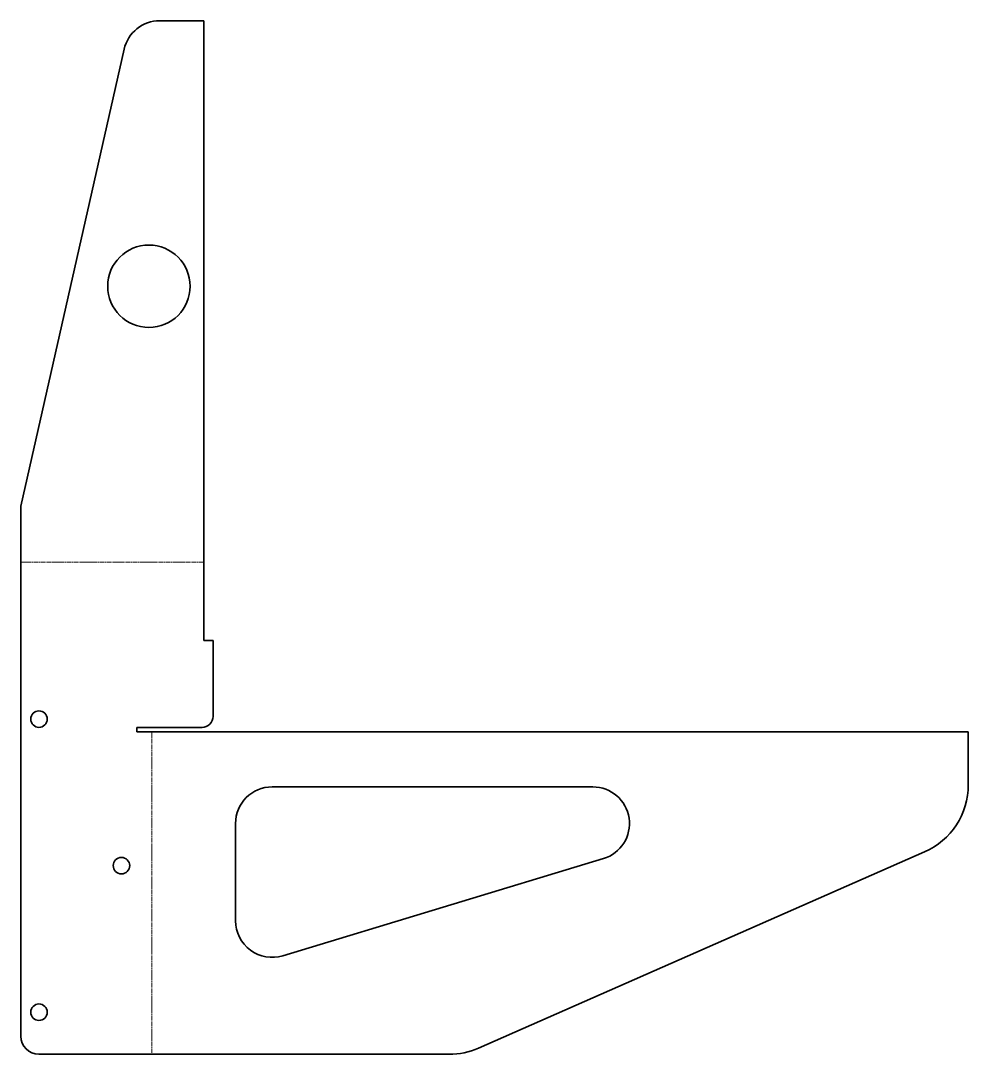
# Model space of a CAD drawing. Header units: inches. Extents: x 0 to 517, y 0 to 564.
import ezdxf

# ---------------------------------------------------------------- set-up
doc = ezdxf.new("R2010")
doc.units = ezdxf.units.IN
doc.header["$MEASUREMENT"] = 0
doc.linetypes.add('Chain', pattern=[13.68, 9.12, -1.14, 2.28, -1.14])
doc.layers.add('SIMUMAK Bend Centerline (ISO)', color=7, linetype='Chain', lineweight=9)
doc.layers.add('SIMUMAK Visible (ISO)', color=7, linetype='Continuous', lineweight=35)

# ---------------------------------------------------------------- blocks, each defined once
blk = doc.blocks.new('PTM-03-BASECOSI01_Sheet_3_PTM-03-BASECOSI01 (desplegada)')
at = {"layer": 'SIMUMAK Bend Centerline (ISO)', "ltscale": 0.263158}
for p, q in [((-258.65, -13.5), (-158.65, -13.5)), ((-187, -106.15), (-187, -282.15))]:
    blk.add_line(p, q, dxfattribs=at)
at = {"layer": 'SIMUMAK Visible (ISO)'}
for p, q in [((-158.65, 282.15), (-182.68, 282.15)), ((-158.65, 282.15), (-158.65, -56.15)), ((-202.18, 266.57), (-258.65, 17.15)), ((-258.65, 17.15), (-258.65, -272.15)), ((-153.65, -56.15), (-158.65, -56.15)), ((-153.65, -97.65), (-153.65, -56.15)), ((-195.15, -106.15), (-195.15, -103.65)), ((-195.15, -103.65), (-159.65, -103.65)), ((258.65, -106.15), (-195.15, -106.15)), ((258.65, -135.05), (258.65, -106.15)), ((-121.35, -136.15), (53.69, -136.15)), ((-141.35, -209.2), (-141.35, -156.15)), ((-8.65, -278.77), (234.76, -171.67)), ((59.49, -175.3), (-115.54, -228.34)), ((-24.76, -282.15), (-248.65, -282.15))]:
    blk.add_line(p, q, dxfattribs=at)
for centre, radius in [((-188.65, 137.15), 22.5), ((-248.65, -99.15), 4.5), ((-203.65, -179.15), 4.5), ((-248.65, -259.15), 4.5)]:
    blk.add_circle(centre, radius, dxfattribs=at)
at = {"layer": 'SIMUMAK Visible (ISO)', "extrusion": (0, 0, -1)}
for centre, radius, start, end in [((182.68, 262.15), 20, 12.7575, 90), ((159.65, -97.65), 6, 180, 270), ((-218.65, -135.05), 40, 180, 246.2505), ((248.65, -272.15), 10, 270, 360), ((24.76, -242.15), 40, 246.2505, 270)]:
    blk.add_arc(centre, radius, start, end, dxfattribs=at)
at = {"layer": 'SIMUMAK Visible (ISO)'}
for centre, start, end in [((-121.35, -156.15), 90, 180), ((53.69, -156.15), 286.8584, 90), ((-121.35, -209.2), 180, 286.8584)]:
    blk.add_arc(centre, 20, start, end, dxfattribs=at)

msp = doc.modelspace()

# ---------------------------------------------------------------- block references
msp.add_blockref('PTM-03-BASECOSI01_Sheet_3_PTM-03-BASECOSI01 (desplegada)', (258.65, 282.15))

doc.saveas('drawing.dxf')
